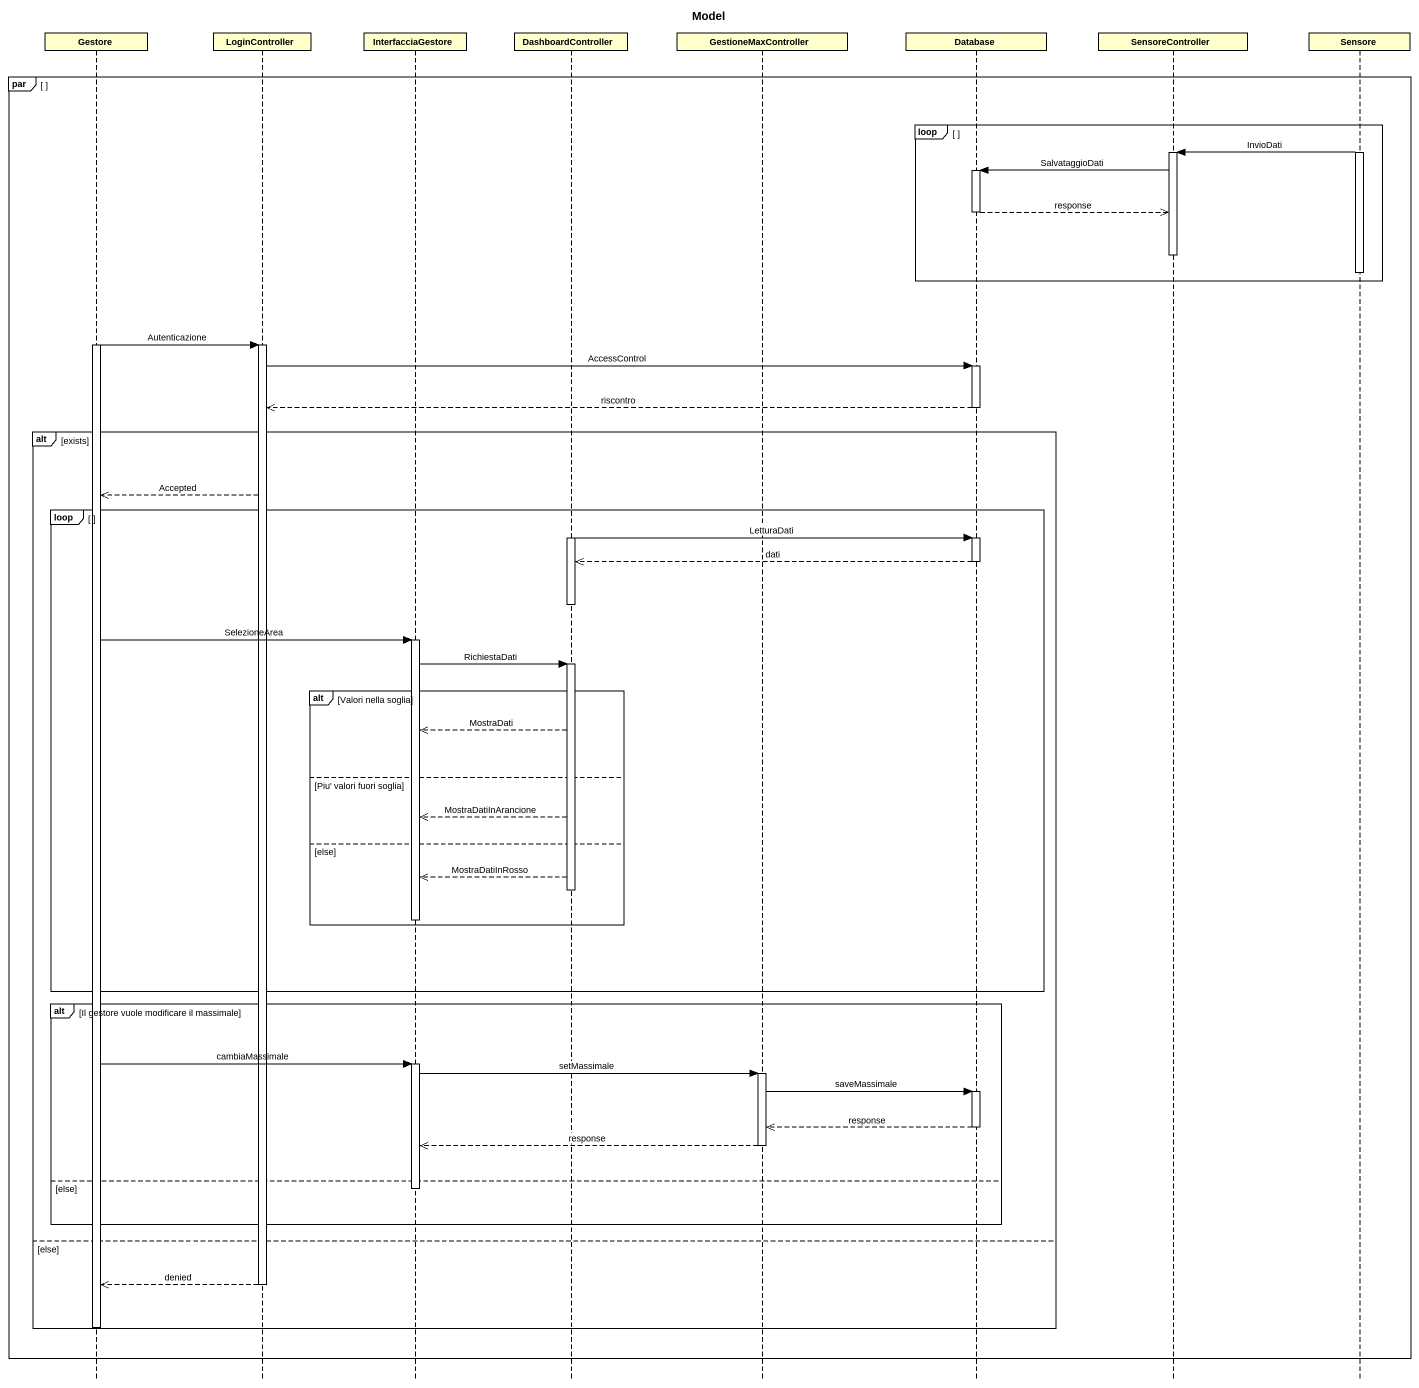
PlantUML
@startuml
title Model
hide footbox
participant Gestore
participant LoginController
participant InterfacciaGestore
participant DashboardController
participant GestioneMaxController
participant "Database" as Database_
participant SensoreController
participant Sensore

par
  loop
    activate Sensore
    Sensore -> SensoreController : InvioDati
    activate SensoreController
    SensoreController -> Database_ : SalvataggioDati
    activate Database_
    Database_ -->> SensoreController : response
    deactivate Database_
    deactivate SensoreController
    deactivate Sensore
  end
  activate Gestore
  Gestore -> LoginController : Autenticazione
  activate LoginController
  LoginController -> Database_ : AccessControl
  activate Database_
  Database_ -->> LoginController : riscontro
  deactivate Database_
  alt exists
    LoginController -->> Gestore : Accepted
    loop
      activate DashboardController
      DashboardController -> Database_ : LetturaDati
      activate Database_
      Database_ -->> DashboardController : dati
      deactivate Database_
      deactivate DashboardController
      Gestore -> InterfacciaGestore : SelezioneArea
      activate InterfacciaGestore
      InterfacciaGestore -> DashboardController : RichiestaDati
      activate DashboardController
      alt Valori nella soglia
        DashboardController -->> InterfacciaGestore : MostraDati
      else Piu' valori fuori soglia
        DashboardController -->> InterfacciaGestore : MostraDatiInArancione
      else else
        DashboardController -->> InterfacciaGestore : MostraDatiInRosso
        deactivate DashboardController
        deactivate InterfacciaGestore
      end
    end
    alt Il gestore vuole modificare il massimale
      Gestore -> InterfacciaGestore : cambiaMassimale
      activate InterfacciaGestore
      InterfacciaGestore -> GestioneMaxController : setMassimale
      activate GestioneMaxController
      GestioneMaxController -> Database_ : saveMassimale
      activate Database_
      Database_ -->> GestioneMaxController : response
      deactivate Database_
      GestioneMaxController -->> InterfacciaGestore : response
      deactivate GestioneMaxController
    else else
      deactivate InterfacciaGestore
    end
  else else
    LoginController -->> Gestore : denied
    deactivate LoginController
    deactivate Gestore
  end
end
@enduml
